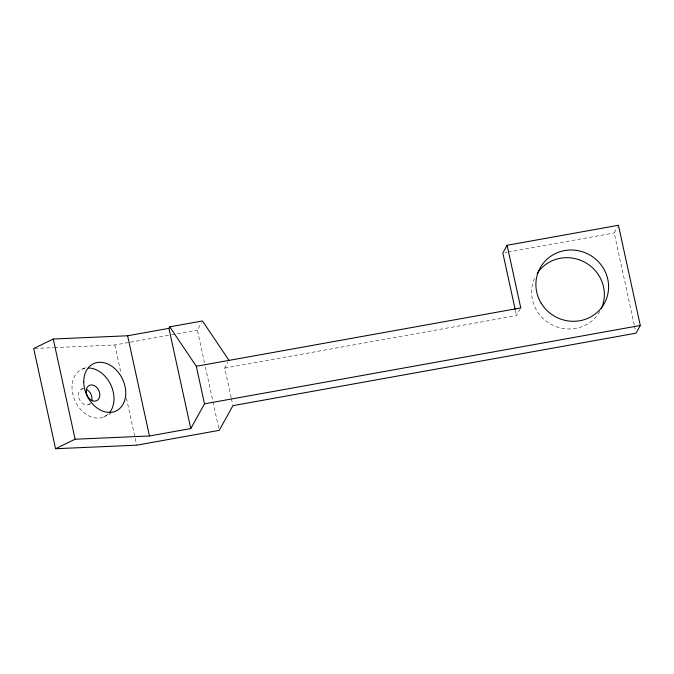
<?xml version="1.0" encoding="UTF-8"?>
<svg xmlns="http://www.w3.org/2000/svg" width="674" height="674" viewBox="0 0 674 674"><rect width="100%" height="100%" fill="white"/><g stroke="black" fill="none" stroke-linecap="round" stroke-linejoin="round"><path stroke-width="0.51" stroke-dasharray="3.37 2.53" d="M204.5 362.856L197.364 330.134L201.442 322.795M231.165 397.517L224.745 368.063L228.056 362.09M224.745 368.063L516.503 315.601L520.294 308.776M634.251 324.986L614.191 232.951L617.502 226.978M82.397 369.116L86.912 366.926M81.596 389.134L83.332 388.291M88.8 404.56L90.535 403.718M103.644 416.979L110.865 413.474M504.91 252.598L506.974 252.228M508.002 252.042L614.191 232.951M54.51 347.607L114.841 344.978L129.282 342.375M130.318 342.19L170.547 334.961M171.575 334.776L197.364 330.134M34.736 348.466L53.465 347.649M634.478 326.005L635.371 330.091M515.383 310.47L516.503 315.601M231.393 398.528L232.715 404.627M205.393 366.951L212.748 400.693M212.976 401.721L218.991 429.33M114.841 344.978L121.084 373.607M126.434 398.149L136.696 445.185M599.843 311.481A36.674 35.334 29 0 1 551.391 324.523A36.674 35.334 29 0 1 535.156 276.98M90.181 403.616A8.518 6.369 64.1 0 1 79.397 399.48A8.518 6.369 64.1 0 1 83.214 388.721M107.975 414.232A26.193 19.588 64.1 0 1 75.176 401.14A26.193 19.588 64.1 0 1 86.407 368.088"/><path stroke-width="1.01" d="M168.921 328.339L127.605 335.77L53.263 339.014L33.7 348.509L55.554 448.724L75.109 439.229L149.46 435.985L190.776 428.554L168.921 328.339L169.755 326.839L202.461 320.959L229.008 360.388M190.776 428.554L204.492 403.844L196.303 366.268L169.755 326.839M55.554 448.724L136.696 445.185L219.219 430.349L232.943 405.638L636.037 333.167L640.3 325.491L618.446 225.276L507.109 245.294L502.846 252.969L515.163 309.442M196.303 366.268L520.766 307.925L507.109 245.294M204.492 403.844L640.3 325.491M127.605 335.77L149.46 435.985M53.263 339.014L75.109 439.229M537.186 273.433A36.674 35.334 29 0 1 585.032 262.38A36.674 35.334 29 0 1 601.25 308.743M86.752 389.538A8.518 6.369 64.1 0 1 91.841 400.449M88.336 367.979A26.193 19.588 64.1 0 1 110.907 385.065A26.193 19.588 64.1 0 1 109.196 412.985M541.138 303.148A36.674 35.334 29 0 0 604.106 303.806A36.674 35.334 29 0 0 571.476 250.003A36.674 35.334 29 0 0 541.138 303.148M86.196 391.468A8.518 6.369 64.1 0 0 96.626 400.76A8.518 6.369 64.1 0 0 96.239 386.918A8.518 6.369 64.1 0 0 86.196 391.468M83.753 381.855A26.193 19.588 64.1 0 0 115.38 411.283A26.193 19.588 64.1 0 0 115.144 368.922A26.193 19.588 64.1 0 0 83.753 381.855"/></g></svg>
